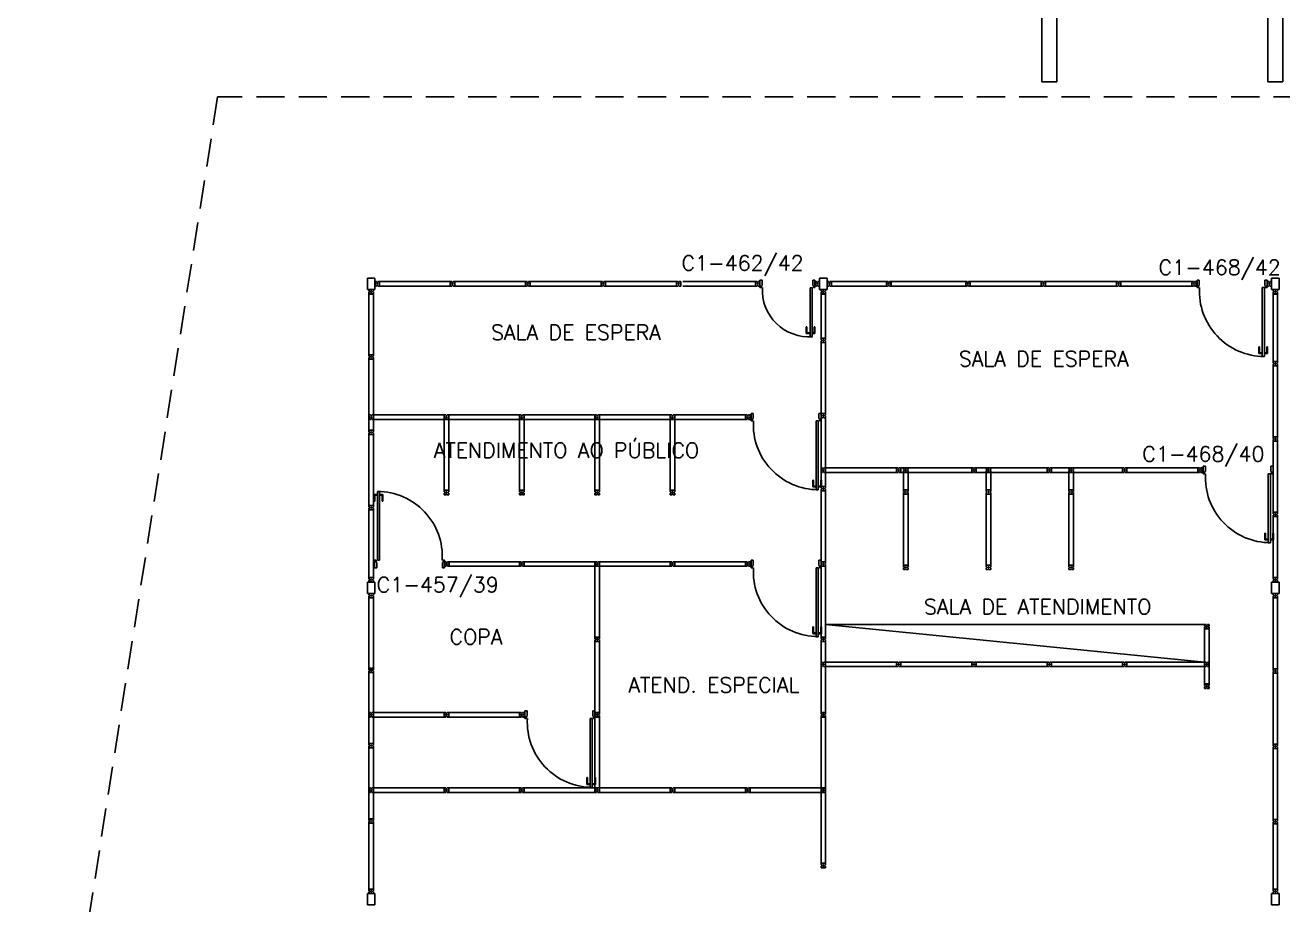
# Model space of a CAD drawing. Header units: millimetres. Extents: x 2308 to 2568, y 1142 to 1238.
# Drawn here: x 2307.94 to 2324.63, y 1189.59 to 1201.27 of the extents above; entities that cross this region are included whole.
import ezdxf
from ezdxf.enums import TextEntityAlignment as Align

# ---------------------------------------------------------------- set-up
doc = ezdxf.new("R2010")
doc.units = ezdxf.units.MM
doc.linetypes.add('HIDDEN2', pattern=[0.1875, 0.125, -0.0625])
for name, color, linetype in [('ALV', 2, 'Continuous'), ('DIV', 2, 'Continuous'), ('ESTR', 3, 'Continuous'), ('PROJ', 1, 'HIDDEN2'), ('TEXTO', 2, 'Continuous'), ('TEXTO-ENDEREÇO', 2, 'Continuous')]:
    doc.layers.add(name, color=color, linetype=linetype)
doc.styles.add('UNB-100', font='simplex.shx', dxfattribs={"height": 0.2})
doc.styles.add('UNB-100-1', font='simplex.shx', dxfattribs={"height": 0.2})

# ---------------------------------------------------------------- blocks, each defined once
blk = doc.blocks.new('PILAR-SLN')
blk.add_lwpolyline([(0.197, -26.487), (0.197, -27.987), (-0.003, -27.987), (-0.003, -26.487)], close=True)
blk = doc.blocks.new('DIVMT-SLN')
for p, q in [((-0.03, 0.03), (-0.03, 0.006)), ((-0.008, 0.03), (-0.03, 0.03)), ((-0.0185, 0.006), (-0.03, 0.006)), ((-0.0185, -0.006), (-0.0185, 0.006)), ((-0.008, 0.03), (-0.008, 0.02)), ((-0.008, 0.02), (0.008, 0.02)), ((-0.0051, 0), (0.0051, 0)), ((0.0051, 0), (-0.0051, 0)), ((-0.0051, 0), (0.0051, 0)), ((0, -0.0051), (0, 0.0051)), ((0, 0.0051), (0, -0.0051)), ((0.008, 0.03), (0.008, 0.02)), ((0.008, 0.03), (0.03, 0.03)), ((0.0205, 0.006), (0.03, 0.006)), ((0.0205, -0.006), (0.0205, 0.006)), ((0.0205, 0.006), (0.0205, -0.006)), ((0.0205, 0.006), (0.03, 0.006)), ((0.97, 0.03), (0.03, 0.03)), ((0.03, 0.006), (0.03, 0.03)), ((0.03, -0.03), (0.03, 0.03)), ((0.03, -0.005), (0.03, 0.005)), ((0.97, -0.03), (0.97, 0.03)), ((0.97, 0.03), (0.97, 0.009)), ((0.97, 0.009), (0.97, 0.027)), ((0.9795, 0.006), (0.97, 0.006)), ((0.97, -0.005), (0.97, 0.005)), ((0.9795, 0.006), (0.9795, -0.006)), ((1.0051, 0), (0.9949, 0)), ((1, 0.0051), (1, -0.0051)), ((-0.0185, -0.006), (-0.03, -0.006)), ((-0.03, -0.03), (-0.03, -0.006)), ((-0.008, -0.03), (-0.03, -0.03)), ((-0.008, -0.03), (-0.008, -0.02)), ((-0.008, -0.02), (0.008, -0.02)), ((0.008, -0.03), (0.008, -0.02)), ((0.008, -0.03), (0.03, -0.03)), ((0.0205, -0.006), (0.03, -0.006)), ((0.0205, -0.006), (0.03, -0.006)), ((0.03, -0.006), (0.03, -0.03)), ((0.97, -0.03), (0.03, -0.03)), ((0.9795, -0.006), (0.97, -0.006)), ((0.97, -0.009), (0.97, -0.027))]:
    blk.add_line(p, q)
blk = doc.blocks.new('PDV2E-SLN')
at = {"layer": 'DIV', "color": 1}
for p, q in [((0.023, 0.925), (0.063, 0.925)), ((0.023, 0.925), (0.023, 0.835)), ((0.033, 0.835), (0.023, 0.835)), ((0.033, 0.915), (0.063, 0.915)), ((0.033, 0.915), (0.033, 0.835)), ((0.138, 0.925), (0.097, 0.925)), ((0.128, 0.915), (0.097, 0.915)), ((0.128, 0.915), (0.128, 0.835)), ((0.128, 0.835), (0.137, 0.835)), ((0.138, 0.925), (0.138, 0.835))]:
    blk.add_line(p, q, dxfattribs=at)
at = {"layer": 'DIV'}
for p, q in [((0.065, 0.05), (0.065, 0.965)), ((0.095, 0.965), (0.065, 0.965)), ((0.095, 0.05), (0.095, 0.965)), ((0.049, 0.05), (0.029, 0.05)), ((0.029, 0.05), (0.029, 0.035)), ((0.029, 0.035), (0.029, -0.035)), ((0.049, 0.02), (0.049, 0.05)), ((0.049, 0.02), (0.059, 0.02)), ((0.059, -0.05), (0.059, 0.02)), ((0.065, 0.05), (0.095, 0.05)), ((0.928, -0.05), (0.928, 0.02)), ((0.938, 0.02), (0.928, 0.02)), ((0.938, 0.05), (0.958, 0.05)), ((0.938, 0.02), (0.938, 0.05)), ((0.958, 0.05), (0.958, 0.035)), ((0.958, 0.035), (0.958, -0.035)), ((0.029, -0.035), (0.029, -0.05)), ((0.029, -0.05), (0.059, -0.05)), ((0.958, -0.05), (0.928, -0.05)), ((0.958, -0.035), (0.958, -0.05))]:
    blk.add_line(p, q, dxfattribs=at)
at = {"layer": 'DIV', "color": 1}
blk.add_arc((0.063, 0.1), 0.864, 356.655, 89.8436, dxfattribs=at)
blk = doc.blocks.new('MTT-SLN')
for p, q in [((-0.008, 0.03), (-0.03, 0.03)), ((-0.03, 0.03), (-0.03, 0.006)), ((-0.0185, 0.006), (-0.03, 0.006)), ((-0.0185, -0.006), (-0.0185, 0.006)), ((-0.008, 0.03), (-0.008, 0.02)), ((-0.008, 0.02), (0.008, 0.02)), ((-0.0051, 0), (0.0051, 0)), ((0, -0.0051), (0, 0.0051)), ((0.008, 0.03), (0.03, 0.03)), ((0.008, 0.03), (0.008, 0.02)), ((0.0205, -0.006), (0.0205, 0.006)), ((0.0205, 0.006), (0.03, 0.006)), ((0.03, 0.006), (0.03, 0.03)), ((-0.03, -0.03), (-0.03, -0.006)), ((-0.0185, -0.006), (-0.03, -0.006)), ((-0.008, -0.03), (-0.03, -0.03)), ((-0.008, -0.02), (0.008, -0.02)), ((-0.008, -0.03), (-0.008, -0.02)), ((0.008, -0.03), (0.008, -0.02)), ((0.008, -0.03), (0.03, -0.03)), ((0.0205, -0.006), (0.03, -0.006)), ((0.03, -0.006), (0.03, -0.03))]:
    blk.add_line(p, q)
blk = doc.blocks.new('DIV35')
for p, q in [((-0.008, 0.32), (-0.03, 0.32)), ((-0.03, 0.32), (-0.03, 0.296)), ((-0.0185, 0.296), (-0.03, 0.296)), ((-0.03, 0.26), (-0.03, 0.284)), ((-0.0185, 0.284), (-0.03, 0.284)), ((-0.03, 0.26), (-0.03, 0.03)), ((0.03, 0.26), (-0.03, 0.26)), ((-0.03, 0.26), (-0.009, 0.26)), ((-0.008, 0.26), (-0.03, 0.26)), ((-0.009, 0.26), (-0.027, 0.26)), ((-0.0185, 0.284), (-0.0185, 0.296)), ((-0.008, 0.32), (-0.008, 0.31)), ((-0.008, 0.31), (0.008, 0.31)), ((-0.008, 0.27), (0.008, 0.27)), ((-0.008, 0.26), (-0.008, 0.27)), ((-0.006, 0.2695), (0.006, 0.2695)), ((-0.006, 0.2695), (-0.006, 0.26)), ((-0.0051, 0.29), (0.0051, 0.29)), ((-0.0051, 0.29), (0.0051, 0.29)), ((0.005, 0.26), (-0.005, 0.26)), ((0, 0.2951), (0, 0.2849)), ((0, 0.2849), (0, 0.2951)), ((0.006, 0.2695), (0.006, 0.26)), ((0.008, 0.32), (0.03, 0.32)), ((0.008, 0.32), (0.008, 0.31)), ((0.008, 0.26), (0.008, 0.27)), ((0.008, 0.26), (0.03, 0.26)), ((0.009, 0.26), (0.027, 0.26)), ((0.0205, 0.284), (0.0205, 0.296)), ((0.0205, 0.296), (0.03, 0.296)), ((0.0205, 0.284), (0.03, 0.284)), ((0.03, 0.296), (0.03, 0.32)), ((0.03, 0.284), (0.03, 0.26)), ((0.03, 0.26), (0.03, 0.03)), ((-0.006, 0.03), (-0.03, 0.03)), ((-0.03, 0.008), (-0.03, 0.03)), ((0.03, 0.03), (-0.03, 0.03)), ((-0.03, 0.008), (-0.02, 0.008)), ((-0.02, -0.008), (-0.02, 0.008)), ((-0.006, 0.0205), (-0.006, 0.03)), ((-0.006, 0.0205), (-0.006, 0.03)), ((0.006, 0.0205), (-0.006, 0.0205)), ((-0.006, 0.0205), (0.006, 0.0205)), ((0.0051, 0), (-0.0051, 0)), ((-0.0051, 0), (0.0051, 0)), ((0.005, 0.03), (-0.005, 0.03)), ((0, -0.0051), (0, 0.0051)), ((0, 0.0051), (0, -0.0051)), ((0, -0.0051), (0, 0.0051)), ((0.006, 0.03), (0.03, 0.03)), ((0.006, 0.0205), (0.006, 0.03)), ((0.006, 0.0205), (0.006, 0.03)), ((0.03, 0.008), (0.02, 0.008)), ((0.02, -0.008), (0.02, 0.008)), ((0.03, 0.008), (0.03, 0.03)), ((-0.03, -0.008), (-0.02, -0.008)), ((-0.03, -0.008), (-0.03, -0.03)), ((-0.03, -0.03), (-0.006, -0.03)), ((-0.006, -0.0185), (-0.006, -0.03)), ((0.006, -0.0185), (-0.006, -0.0185)), ((0.006, -0.0185), (0.006, -0.03)), ((0.03, -0.03), (0.006, -0.03)), ((0.03, -0.008), (0.02, -0.008)), ((0.03, -0.008), (0.03, -0.03))]:
    blk.add_line(p, q)

msp = doc.modelspace()

# ---------------------------------------------------------------- linework, layer by layer
at = {"layer": 'ALV'}
msp.add_line((2324.629, 1200.519), (2324.429, 1200.519), dxfattribs=at)
at = {"layer": 'DIV'}
for p, q in [((2312.479, 1197.912), (2312.479, 1197.762)), ((2312.479, 1197.912), (2312.579, 1197.912)), ((2312.579, 1197.912), (2312.579, 1197.762)), ((2316.601, 1197.867), (2316.579, 1197.867)), ((2316.579, 1197.867), (2316.579, 1197.843)), ((2316.601, 1197.867), (2316.601, 1197.857)), ((2316.601, 1197.857), (2316.617, 1197.857)), ((2316.617, 1197.867), (2316.639, 1197.867)), ((2316.617, 1197.867), (2316.617, 1197.857)), ((2316.639, 1197.807), (2316.639, 1197.867)), ((2316.639, 1197.843), (2316.639, 1197.867)), ((2317.629, 1197.867), (2316.664, 1197.867)), ((2317.629, 1197.867), (2317.629, 1197.846)), ((2317.629, 1197.807), (2317.629, 1197.867)), ((2317.651, 1197.867), (2317.629, 1197.867)), ((2317.629, 1197.867), (2317.629, 1197.843)), ((2317.629, 1197.846), (2317.629, 1197.864)), ((2317.651, 1197.867), (2317.651, 1197.857)), ((2317.651, 1197.857), (2317.667, 1197.857)), ((2317.667, 1197.867), (2317.689, 1197.867)), ((2317.667, 1197.867), (2317.667, 1197.857)), ((2317.689, 1197.887), (2317.719, 1197.887)), ((2317.689, 1197.872), (2317.689, 1197.887)), ((2317.689, 1197.802), (2317.689, 1197.872)), ((2317.689, 1197.807), (2317.689, 1197.867)), ((2317.689, 1197.843), (2317.689, 1197.867)), ((2317.719, 1197.887), (2317.719, 1197.817)), ((2318.419, 1197.887), (2318.389, 1197.887)), ((2318.389, 1197.887), (2318.389, 1197.817)), ((2318.419, 1197.872), (2318.419, 1197.887)), ((2318.419, 1197.802), (2318.419, 1197.872)), ((2318.419, 1197.867), (2318.419, 1197.807)), ((2318.479, 1197.912), (2318.479, 1197.762)), ((2318.479, 1197.912), (2318.579, 1197.912)), ((2318.579, 1197.912), (2318.579, 1197.762)), ((2318.579, 1197.807), (2318.579, 1197.867)), ((2318.579, 1197.867), (2318.579, 1197.843)), ((2318.601, 1197.867), (2318.579, 1197.867)), ((2318.601, 1197.867), (2318.601, 1197.857)), ((2318.601, 1197.857), (2318.617, 1197.857)), ((2318.617, 1197.867), (2318.617, 1197.857)), ((2318.617, 1197.867), (2318.639, 1197.867)), ((2319.369, 1197.867), (2318.639, 1197.867)), ((2318.639, 1197.843), (2318.639, 1197.867)), ((2318.639, 1197.807), (2318.639, 1197.867)), ((2319.369, 1197.807), (2319.369, 1197.867)), ((2319.369, 1197.867), (2319.369, 1197.843)), ((2319.391, 1197.867), (2319.369, 1197.867)), ((2319.391, 1197.867), (2319.391, 1197.857)), ((2319.391, 1197.857), (2319.407, 1197.857)), ((2319.407, 1197.867), (2319.407, 1197.857)), ((2319.407, 1197.867), (2319.429, 1197.867)), ((2320.419, 1197.867), (2319.429, 1197.867)), ((2319.429, 1197.843), (2319.429, 1197.867)), ((2319.429, 1197.807), (2319.429, 1197.867)), ((2320.419, 1197.807), (2320.419, 1197.867)), ((2320.419, 1197.867), (2320.419, 1197.846)), ((2320.419, 1197.846), (2320.419, 1197.864)), ((2323.441, 1197.867), (2323.419, 1197.867)), ((2323.419, 1197.867), (2323.419, 1197.843)), ((2323.441, 1197.867), (2323.441, 1197.857)), ((2323.441, 1197.857), (2323.457, 1197.857)), ((2323.457, 1197.867), (2323.479, 1197.867)), ((2323.457, 1197.867), (2323.457, 1197.857)), ((2323.479, 1197.807), (2323.479, 1197.867)), ((2323.479, 1197.843), (2323.479, 1197.867)), ((2324.479, 1197.912), (2324.479, 1197.762)), ((2324.479, 1197.912), (2324.579, 1197.912)), ((2324.579, 1197.912), (2324.579, 1197.762)), ((2312.479, 1197.762), (2312.579, 1197.762)), ((2312.499, 1197.702), (2312.499, 1196.897)), ((2312.559, 1197.702), (2312.499, 1197.702)), ((2312.499, 1197.702), (2312.52, 1197.702)), ((2312.52, 1197.702), (2312.502, 1197.702)), ((2312.523, 1197.711), (2312.535, 1197.711)), ((2312.523, 1197.711), (2312.523, 1197.702)), ((2312.524, 1197.732), (2312.534, 1197.732)), ((2312.534, 1197.702), (2312.524, 1197.702)), ((2312.529, 1197.737), (2312.529, 1197.726)), ((2312.535, 1197.711), (2312.535, 1197.702)), ((2312.538, 1197.702), (2312.556, 1197.702)), ((2312.559, 1197.702), (2312.559, 1196.897)), ((2316.59, 1197.843), (2316.579, 1197.843)), ((2316.579, 1197.807), (2316.579, 1197.831)), ((2316.59, 1197.831), (2316.579, 1197.831)), ((2316.601, 1197.807), (2316.579, 1197.807)), ((2316.59, 1197.831), (2316.59, 1197.843)), ((2316.601, 1197.817), (2316.617, 1197.817)), ((2316.601, 1197.807), (2316.601, 1197.817)), ((2316.604, 1197.837), (2316.614, 1197.837)), ((2316.614, 1197.837), (2316.604, 1197.837)), ((2316.604, 1197.837), (2316.614, 1197.837)), ((2316.609, 1197.842), (2316.609, 1197.831)), ((2316.609, 1197.831), (2316.609, 1197.842)), ((2316.617, 1197.807), (2316.617, 1197.817)), ((2316.617, 1197.807), (2316.639, 1197.807)), ((2316.629, 1197.843), (2316.639, 1197.843)), ((2316.629, 1197.843), (2316.629, 1197.831)), ((2316.629, 1197.831), (2316.629, 1197.843)), ((2316.629, 1197.843), (2316.639, 1197.843)), ((2316.629, 1197.831), (2316.639, 1197.831)), ((2316.629, 1197.831), (2316.639, 1197.831)), ((2316.639, 1197.832), (2316.639, 1197.842)), ((2316.639, 1197.831), (2316.639, 1197.807)), ((2317.629, 1197.807), (2316.664, 1197.807)), ((2317.638, 1197.843), (2317.629, 1197.843)), ((2317.64, 1197.843), (2317.629, 1197.843)), ((2317.629, 1197.832), (2317.629, 1197.842)), ((2317.638, 1197.831), (2317.629, 1197.831)), ((2317.629, 1197.807), (2317.629, 1197.831)), ((2317.64, 1197.831), (2317.629, 1197.831)), ((2317.629, 1197.828), (2317.629, 1197.81)), ((2317.651, 1197.807), (2317.629, 1197.807)), ((2317.638, 1197.843), (2317.638, 1197.831)), ((2317.64, 1197.831), (2317.64, 1197.843)), ((2317.651, 1197.817), (2317.667, 1197.817)), ((2317.651, 1197.807), (2317.651, 1197.817)), ((2317.654, 1197.837), (2317.664, 1197.837)), ((2317.664, 1197.837), (2317.654, 1197.837)), ((2317.654, 1197.837), (2317.664, 1197.837)), ((2317.659, 1197.842), (2317.659, 1197.831)), ((2317.659, 1197.831), (2317.659, 1197.842)), ((2317.667, 1197.807), (2317.667, 1197.817)), ((2317.667, 1197.807), (2317.689, 1197.807)), ((2317.679, 1197.843), (2317.689, 1197.843)), ((2317.679, 1197.843), (2317.679, 1197.831)), ((2317.679, 1197.831), (2317.679, 1197.843)), ((2317.679, 1197.843), (2317.689, 1197.843)), ((2317.679, 1197.831), (2317.689, 1197.831)), ((2317.679, 1197.831), (2317.689, 1197.831)), ((2317.689, 1197.832), (2317.689, 1197.842)), ((2317.689, 1197.831), (2317.689, 1197.807)), ((2317.689, 1197.787), (2317.689, 1197.802)), ((2317.709, 1197.787), (2317.689, 1197.787)), ((2317.709, 1197.817), (2317.719, 1197.817)), ((2317.709, 1197.817), (2317.709, 1197.787)), ((2318.383, 1197.786), (2318.353, 1197.786)), ((2318.353, 1197.786), (2318.353, 1197.137)), ((2318.383, 1197.786), (2318.383, 1197.137)), ((2318.399, 1197.817), (2318.389, 1197.817)), ((2318.399, 1197.817), (2318.399, 1197.787)), ((2318.399, 1197.787), (2318.419, 1197.787)), ((2318.419, 1197.787), (2318.419, 1197.802)), ((2318.479, 1197.762), (2318.579, 1197.762)), ((2318.499, 1197.702), (2318.499, 1197.118)), ((2318.559, 1197.702), (2318.499, 1197.702)), ((2318.499, 1197.702), (2318.52, 1197.702)), ((2318.52, 1197.702), (2318.502, 1197.702)), ((2318.523, 1197.711), (2318.535, 1197.711)), ((2318.523, 1197.711), (2318.523, 1197.702)), ((2318.524, 1197.732), (2318.534, 1197.732)), ((2318.534, 1197.702), (2318.524, 1197.702)), ((2318.529, 1197.737), (2318.529, 1197.726)), ((2318.535, 1197.711), (2318.535, 1197.702)), ((2318.538, 1197.702), (2318.556, 1197.702)), ((2318.559, 1197.702), (2318.559, 1197.118)), ((2318.59, 1197.843), (2318.579, 1197.843)), ((2318.59, 1197.831), (2318.579, 1197.831)), ((2318.601, 1197.807), (2318.579, 1197.807)), ((2318.59, 1197.831), (2318.59, 1197.843)), ((2318.601, 1197.807), (2318.601, 1197.817)), ((2318.601, 1197.817), (2318.617, 1197.817)), ((2318.604, 1197.837), (2318.614, 1197.837)), ((2318.614, 1197.837), (2318.604, 1197.837)), ((2318.604, 1197.837), (2318.614, 1197.837)), ((2318.609, 1197.831), (2318.609, 1197.842)), ((2318.609, 1197.842), (2318.609, 1197.831)), ((2318.617, 1197.807), (2318.617, 1197.817)), ((2318.617, 1197.807), (2318.639, 1197.807)), ((2318.629, 1197.843), (2318.639, 1197.843)), ((2318.629, 1197.831), (2318.629, 1197.843)), ((2318.629, 1197.843), (2318.629, 1197.831)), ((2318.629, 1197.843), (2318.639, 1197.843)), ((2318.629, 1197.831), (2318.639, 1197.831)), ((2318.629, 1197.831), (2318.639, 1197.831)), ((2318.639, 1197.832), (2318.639, 1197.842)), ((2318.639, 1197.831), (2318.639, 1197.807)), ((2319.369, 1197.807), (2318.639, 1197.807)), ((2319.38, 1197.843), (2319.369, 1197.843)), ((2319.38, 1197.831), (2319.369, 1197.831)), ((2319.391, 1197.807), (2319.369, 1197.807)), ((2319.38, 1197.831), (2319.38, 1197.843)), ((2319.391, 1197.807), (2319.391, 1197.817)), ((2319.391, 1197.817), (2319.407, 1197.817)), ((2319.394, 1197.837), (2319.404, 1197.837)), ((2319.404, 1197.837), (2319.394, 1197.837)), ((2319.394, 1197.837), (2319.404, 1197.837)), ((2319.399, 1197.831), (2319.399, 1197.842)), ((2319.399, 1197.842), (2319.399, 1197.831)), ((2319.407, 1197.807), (2319.407, 1197.817)), ((2319.407, 1197.807), (2319.429, 1197.807)), ((2319.419, 1197.843), (2319.429, 1197.843)), ((2319.419, 1197.831), (2319.419, 1197.843)), ((2319.419, 1197.843), (2319.419, 1197.831)), ((2319.419, 1197.843), (2319.429, 1197.843)), ((2319.419, 1197.831), (2319.429, 1197.831)), ((2319.419, 1197.831), (2319.429, 1197.831)), ((2319.429, 1197.832), (2319.429, 1197.842)), ((2319.429, 1197.831), (2319.429, 1197.807)), ((2320.419, 1197.807), (2319.429, 1197.807)), ((2320.428, 1197.843), (2320.419, 1197.843)), ((2320.419, 1197.832), (2320.419, 1197.842)), ((2320.428, 1197.831), (2320.419, 1197.831)), ((2320.419, 1197.828), (2320.419, 1197.81)), ((2320.428, 1197.843), (2320.428, 1197.831)), ((2320.454, 1197.837), (2320.444, 1197.837)), ((2320.449, 1197.842), (2320.449, 1197.831)), ((2323.43, 1197.843), (2323.419, 1197.843)), ((2323.419, 1197.807), (2323.419, 1197.831)), ((2323.43, 1197.831), (2323.419, 1197.831)), ((2323.441, 1197.807), (2323.419, 1197.807)), ((2323.43, 1197.831), (2323.43, 1197.843)), ((2323.441, 1197.817), (2323.457, 1197.817)), ((2323.441, 1197.807), (2323.441, 1197.817)), ((2323.444, 1197.837), (2323.454, 1197.837)), ((2323.454, 1197.837), (2323.444, 1197.837)), ((2323.444, 1197.837), (2323.454, 1197.837)), ((2323.449, 1197.842), (2323.449, 1197.831)), ((2323.449, 1197.831), (2323.449, 1197.842)), ((2323.457, 1197.807), (2323.457, 1197.817)), ((2323.457, 1197.807), (2323.479, 1197.807)), ((2323.469, 1197.843), (2323.479, 1197.843)), ((2323.469, 1197.843), (2323.469, 1197.831)), ((2323.469, 1197.831), (2323.469, 1197.843)), ((2323.469, 1197.843), (2323.479, 1197.843)), ((2323.469, 1197.831), (2323.479, 1197.831)), ((2323.469, 1197.831), (2323.479, 1197.831)), ((2323.479, 1197.832), (2323.479, 1197.842)), ((2323.479, 1197.831), (2323.479, 1197.807)), ((2324.479, 1197.762), (2324.579, 1197.762)), ((2324.499, 1197.702), (2324.52, 1197.702)), ((2324.559, 1197.702), (2324.499, 1197.702)), ((2324.499, 1197.702), (2324.499, 1196.807)), ((2324.52, 1197.702), (2324.502, 1197.702)), ((2324.523, 1197.711), (2324.523, 1197.702)), ((2324.523, 1197.711), (2324.535, 1197.711)), ((2324.524, 1197.732), (2324.534, 1197.732)), ((2324.534, 1197.702), (2324.524, 1197.702)), ((2324.529, 1197.737), (2324.529, 1197.726)), ((2324.535, 1197.711), (2324.535, 1197.702)), ((2324.538, 1197.702), (2324.556, 1197.702)), ((2324.559, 1197.702), (2324.559, 1196.807)), ((2318.311, 1197.267), (2318.301, 1197.267)), ((2318.301, 1197.177), (2318.301, 1197.267)), ((2318.311, 1197.187), (2318.311, 1197.267)), ((2318.406, 1197.267), (2318.416, 1197.267)), ((2318.406, 1197.187), (2318.406, 1197.267)), ((2318.416, 1197.177), (2318.416, 1197.267)), ((2318.301, 1197.177), (2318.341, 1197.177)), ((2318.311, 1197.187), (2318.341, 1197.187)), ((2318.343, 1197.137), (2318.373, 1197.137)), ((2318.406, 1197.187), (2318.376, 1197.187)), ((2318.416, 1197.177), (2318.376, 1197.177)), ((2318.559, 1197.118), (2318.499, 1197.118)), ((2318.499, 1197.096), (2318.499, 1197.118)), ((2318.523, 1197.118), (2318.499, 1197.118)), ((2318.499, 1197.096), (2318.509, 1197.096)), ((2318.499, 1197.08), (2318.499, 1197.058)), ((2318.499, 1197.08), (2318.509, 1197.08)), ((2318.499, 1197.058), (2318.523, 1197.058)), ((2318.509, 1197.08), (2318.509, 1197.096)), ((2318.523, 1197.108), (2318.523, 1197.118)), ((2318.523, 1197.108), (2318.523, 1197.118)), ((2318.523, 1197.108), (2318.535, 1197.108)), ((2318.535, 1197.108), (2318.523, 1197.108)), ((2318.535, 1197.069), (2318.523, 1197.069)), ((2318.523, 1197.069), (2318.523, 1197.058)), ((2318.534, 1197.118), (2318.524, 1197.118)), ((2318.524, 1197.088), (2318.534, 1197.088)), ((2318.534, 1197.088), (2318.524, 1197.088)), ((2318.529, 1197.083), (2318.529, 1197.093)), ((2318.529, 1197.093), (2318.529, 1197.083)), ((2318.529, 1197.083), (2318.529, 1197.093)), ((2318.535, 1197.108), (2318.535, 1197.118)), ((2318.535, 1197.108), (2318.535, 1197.118)), ((2318.535, 1197.118), (2318.559, 1197.118)), ((2318.535, 1197.069), (2318.535, 1197.058)), ((2318.559, 1197.058), (2318.535, 1197.058)), ((2318.549, 1197.08), (2318.549, 1197.096)), ((2318.559, 1197.096), (2318.549, 1197.096)), ((2318.559, 1197.08), (2318.549, 1197.08)), ((2318.559, 1197.096), (2318.559, 1197.118)), ((2318.559, 1197.08), (2318.559, 1197.058)), ((2312.559, 1196.897), (2312.499, 1196.897)), ((2312.499, 1196.875), (2312.499, 1196.897)), ((2312.523, 1196.897), (2312.499, 1196.897)), ((2312.499, 1196.875), (2312.509, 1196.875)), ((2312.499, 1196.859), (2312.499, 1196.837)), ((2312.499, 1196.859), (2312.509, 1196.859)), ((2312.509, 1196.859), (2312.509, 1196.875)), ((2312.523, 1196.887), (2312.523, 1196.897)), ((2312.523, 1196.887), (2312.523, 1196.897)), ((2312.523, 1196.887), (2312.535, 1196.887)), ((2312.535, 1196.887), (2312.523, 1196.887)), ((2312.534, 1196.897), (2312.524, 1196.897)), ((2312.524, 1196.867), (2312.534, 1196.867)), ((2312.534, 1196.867), (2312.524, 1196.867)), ((2312.529, 1196.861), (2312.529, 1196.872)), ((2312.529, 1196.872), (2312.529, 1196.861)), ((2312.529, 1196.861), (2312.529, 1196.872)), ((2312.535, 1196.887), (2312.535, 1196.897)), ((2312.535, 1196.887), (2312.535, 1196.897)), ((2312.535, 1196.897), (2312.559, 1196.897)), ((2312.549, 1196.859), (2312.549, 1196.875)), ((2312.559, 1196.875), (2312.549, 1196.875)), ((2312.559, 1196.859), (2312.549, 1196.859)), ((2312.559, 1196.875), (2312.559, 1196.897)), ((2312.559, 1196.859), (2312.559, 1196.837)), ((2312.499, 1196.837), (2312.523, 1196.837)), ((2312.535, 1196.848), (2312.523, 1196.848)), ((2312.523, 1196.848), (2312.523, 1196.837)), ((2312.535, 1196.848), (2312.535, 1196.837)), ((2312.559, 1196.837), (2312.535, 1196.837)), ((2324.559, 1196.807), (2324.499, 1196.807)), ((2324.499, 1196.785), (2324.499, 1196.807)), ((2324.523, 1196.807), (2324.499, 1196.807)), ((2324.499, 1196.785), (2324.509, 1196.785)), ((2324.499, 1196.769), (2324.499, 1196.747)), ((2324.499, 1196.769), (2324.509, 1196.769)), ((2324.499, 1196.747), (2324.523, 1196.747)), ((2324.509, 1196.769), (2324.509, 1196.785)), ((2324.523, 1196.797), (2324.523, 1196.807)), ((2324.523, 1196.797), (2324.523, 1196.807)), ((2324.523, 1196.797), (2324.535, 1196.797)), ((2324.535, 1196.797), (2324.523, 1196.797)), ((2324.535, 1196.758), (2324.523, 1196.758)), ((2324.523, 1196.758), (2324.523, 1196.747)), ((2324.534, 1196.807), (2324.524, 1196.807)), ((2324.524, 1196.777), (2324.534, 1196.777)), ((2324.534, 1196.777), (2324.524, 1196.777)), ((2324.529, 1196.771), (2324.529, 1196.782)), ((2324.529, 1196.782), (2324.529, 1196.771)), ((2324.529, 1196.771), (2324.529, 1196.782)), ((2324.535, 1196.797), (2324.535, 1196.807)), ((2324.535, 1196.797), (2324.535, 1196.807)), ((2324.535, 1196.807), (2324.559, 1196.807)), ((2324.535, 1196.758), (2324.535, 1196.747)), ((2324.559, 1196.747), (2324.535, 1196.747)), ((2324.549, 1196.769), (2324.549, 1196.785)), ((2324.559, 1196.785), (2324.549, 1196.785)), ((2324.559, 1196.769), (2324.549, 1196.769)), ((2324.559, 1196.785), (2324.559, 1196.807)), ((2324.559, 1196.769), (2324.559, 1196.747)), ((2318.499, 1196.058), (2318.499, 1195.148)), ((2318.559, 1196.058), (2318.559, 1195.148)), ((2318.559, 1195.148), (2318.499, 1195.148)), ((2318.499, 1195.126), (2318.499, 1195.148)), ((2318.523, 1195.148), (2318.499, 1195.148)), ((2318.499, 1195.126), (2318.509, 1195.126)), ((2318.499, 1195.11), (2318.499, 1195.088)), ((2318.499, 1195.11), (2318.509, 1195.11)), ((2318.499, 1195.088), (2318.523, 1195.088)), ((2318.509, 1195.11), (2318.509, 1195.126)), ((2318.523, 1195.139), (2318.523, 1195.148)), ((2318.523, 1195.139), (2318.523, 1195.148)), ((2318.523, 1195.139), (2318.535, 1195.139)), ((2318.535, 1195.139), (2318.523, 1195.139)), ((2318.535, 1195.1), (2318.523, 1195.1)), ((2318.523, 1195.1), (2318.523, 1195.088)), ((2318.534, 1195.148), (2318.524, 1195.148)), ((2318.524, 1195.118), (2318.534, 1195.118)), ((2318.534, 1195.118), (2318.524, 1195.118)), ((2318.529, 1195.113), (2318.529, 1195.123)), ((2318.529, 1195.123), (2318.529, 1195.113)), ((2318.529, 1195.113), (2318.529, 1195.123)), ((2318.535, 1195.139), (2318.535, 1195.148)), ((2318.535, 1195.139), (2318.535, 1195.148)), ((2318.535, 1195.148), (2318.559, 1195.148)), ((2318.535, 1195.1), (2318.535, 1195.088)), ((2318.559, 1195.088), (2318.535, 1195.088)), ((2318.549, 1195.11), (2318.549, 1195.126)), ((2318.559, 1195.126), (2318.549, 1195.126)), ((2318.559, 1195.11), (2318.549, 1195.11)), ((2318.559, 1195.126), (2318.559, 1195.148)), ((2318.559, 1195.11), (2318.559, 1195.088)), ((2312.524, 1194.867), (2312.534, 1194.867)), ((2312.529, 1194.872), (2312.529, 1194.861)), ((2312.559, 1194.837), (2312.499, 1194.837)), ((2312.499, 1194.837), (2312.52, 1194.837)), ((2312.499, 1194.837), (2312.499, 1193.938)), ((2312.52, 1194.837), (2312.502, 1194.837)), ((2312.523, 1194.846), (2312.535, 1194.846)), ((2312.523, 1194.846), (2312.523, 1194.837)), ((2312.534, 1194.837), (2312.524, 1194.837)), ((2312.535, 1194.846), (2312.535, 1194.837)), ((2312.538, 1194.837), (2312.556, 1194.837)), ((2312.559, 1194.837), (2312.559, 1193.938)), ((2324.499, 1194.747), (2324.52, 1194.747)), ((2324.559, 1194.747), (2324.499, 1194.747)), ((2324.499, 1194.747), (2324.499, 1193.938)), ((2324.52, 1194.747), (2324.502, 1194.747)), ((2324.523, 1194.756), (2324.523, 1194.747)), ((2324.523, 1194.756), (2324.535, 1194.756)), ((2324.524, 1194.777), (2324.534, 1194.777)), ((2324.534, 1194.747), (2324.524, 1194.747)), ((2324.529, 1194.782), (2324.529, 1194.771)), ((2324.535, 1194.756), (2324.535, 1194.747)), ((2324.538, 1194.747), (2324.556, 1194.747)), ((2324.559, 1194.747), (2324.559, 1193.938)), ((2313.526, 1194.148), (2313.504, 1194.148)), ((2313.504, 1194.148), (2313.504, 1194.124)), ((2313.516, 1194.124), (2313.504, 1194.124)), ((2313.504, 1194.088), (2313.504, 1194.112)), ((2313.516, 1194.112), (2313.504, 1194.112)), ((2313.526, 1194.088), (2313.504, 1194.088)), ((2313.516, 1194.112), (2313.516, 1194.124)), ((2313.526, 1194.148), (2313.526, 1194.138)), ((2313.526, 1194.138), (2313.542, 1194.138)), ((2313.526, 1194.098), (2313.542, 1194.098)), ((2313.526, 1194.088), (2313.526, 1194.098)), ((2313.529, 1194.118), (2313.539, 1194.118)), ((2313.539, 1194.118), (2313.529, 1194.118)), ((2313.529, 1194.118), (2313.539, 1194.118)), ((2313.534, 1194.123), (2313.534, 1194.113)), ((2313.534, 1194.113), (2313.534, 1194.123)), ((2313.542, 1194.148), (2313.564, 1194.148)), ((2313.542, 1194.148), (2313.542, 1194.138)), ((2313.542, 1194.088), (2313.542, 1194.098)), ((2313.542, 1194.088), (2313.564, 1194.088)), ((2313.555, 1194.124), (2313.564, 1194.124)), ((2313.555, 1194.124), (2313.555, 1194.112)), ((2313.555, 1194.112), (2313.555, 1194.124)), ((2313.555, 1194.124), (2313.564, 1194.124)), ((2313.555, 1194.112), (2313.564, 1194.112)), ((2313.555, 1194.112), (2313.564, 1194.112)), ((2313.564, 1194.088), (2313.564, 1194.148)), ((2313.564, 1194.124), (2313.564, 1194.148)), ((2314.499, 1194.148), (2313.564, 1194.148)), ((2313.564, 1194.113), (2313.564, 1194.123)), ((2313.564, 1194.112), (2313.564, 1194.088)), ((2314.499, 1194.088), (2313.564, 1194.088)), ((2314.499, 1194.148), (2314.499, 1194.127)), ((2314.499, 1194.088), (2314.499, 1194.148)), ((2314.499, 1194.127), (2314.499, 1194.145)), ((2314.508, 1194.124), (2314.499, 1194.124)), ((2314.499, 1194.113), (2314.499, 1194.123)), ((2314.508, 1194.112), (2314.499, 1194.112)), ((2314.499, 1194.109), (2314.499, 1194.091)), ((2314.508, 1194.124), (2314.508, 1194.112)), ((2314.534, 1194.118), (2314.524, 1194.118)), ((2314.529, 1194.123), (2314.529, 1194.113)), ((2315.499, 1194.126), (2315.499, 1194.148)), ((2315.499, 1194.148), (2315.523, 1194.148)), ((2315.499, 1194.126), (2315.509, 1194.126)), ((2315.499, 1194.11), (2315.499, 1194.088)), ((2315.499, 1194.11), (2315.509, 1194.11)), ((2315.559, 1194.088), (2315.499, 1194.088)), ((2315.523, 1194.088), (2315.499, 1194.088)), ((2315.499, 1193.148), (2315.499, 1194.088)), ((2315.509, 1194.126), (2315.509, 1194.11)), ((2315.523, 1194.137), (2315.523, 1194.148)), ((2315.535, 1194.137), (2315.523, 1194.137)), ((2315.523, 1194.098), (2315.523, 1194.088)), ((2315.523, 1194.098), (2315.535, 1194.098)), ((2315.535, 1194.098), (2315.523, 1194.098)), ((2315.523, 1194.098), (2315.523, 1194.088)), ((2315.524, 1194.118), (2315.534, 1194.118)), ((2315.534, 1194.118), (2315.524, 1194.118)), ((2315.534, 1194.088), (2315.524, 1194.088)), ((2315.529, 1194.123), (2315.529, 1194.113)), ((2315.529, 1194.113), (2315.529, 1194.123)), ((2315.529, 1194.123), (2315.529, 1194.113)), ((2315.559, 1194.148), (2315.535, 1194.148)), ((2315.535, 1194.137), (2315.535, 1194.148)), ((2315.535, 1194.098), (2315.535, 1194.088)), ((2315.535, 1194.098), (2315.535, 1194.088)), ((2315.535, 1194.088), (2315.559, 1194.088)), ((2315.549, 1194.126), (2315.549, 1194.11)), ((2315.559, 1194.126), (2315.549, 1194.126)), ((2315.559, 1194.11), (2315.549, 1194.11)), ((2315.559, 1194.126), (2315.559, 1194.148)), ((2315.559, 1194.11), (2315.559, 1194.088)), ((2315.559, 1193.148), (2315.559, 1194.088)), ((2317.499, 1194.148), (2317.499, 1194.124)), ((2317.521, 1194.148), (2317.499, 1194.148)), ((2317.51, 1194.124), (2317.499, 1194.124)), ((2317.51, 1194.112), (2317.499, 1194.112)), ((2317.499, 1194.088), (2317.499, 1194.112)), ((2317.521, 1194.088), (2317.499, 1194.088)), ((2317.51, 1194.112), (2317.51, 1194.124)), ((2317.521, 1194.148), (2317.521, 1194.138)), ((2317.521, 1194.138), (2317.537, 1194.138)), ((2317.521, 1194.088), (2317.521, 1194.098)), ((2317.521, 1194.098), (2317.537, 1194.098)), ((2317.524, 1194.118), (2317.534, 1194.118)), ((2317.534, 1194.118), (2317.524, 1194.118)), ((2317.524, 1194.118), (2317.534, 1194.118)), ((2317.529, 1194.113), (2317.529, 1194.123)), ((2317.529, 1194.123), (2317.529, 1194.113)), ((2317.537, 1194.148), (2317.537, 1194.138)), ((2317.537, 1194.148), (2317.559, 1194.148)), ((2317.537, 1194.088), (2317.537, 1194.098)), ((2317.537, 1194.088), (2317.559, 1194.088)), ((2317.549, 1194.124), (2317.559, 1194.124)), ((2317.549, 1194.112), (2317.549, 1194.124)), ((2317.549, 1194.124), (2317.549, 1194.112)), ((2317.549, 1194.124), (2317.559, 1194.124)), ((2317.549, 1194.112), (2317.559, 1194.112)), ((2317.549, 1194.112), (2317.559, 1194.112)), ((2317.559, 1194.124), (2317.559, 1194.148)), ((2317.559, 1194.088), (2317.559, 1194.148)), ((2317.559, 1194.113), (2317.559, 1194.123)), ((2317.559, 1194.112), (2317.559, 1194.088)), ((2312.479, 1193.878), (2312.479, 1193.728)), ((2312.479, 1193.878), (2312.579, 1193.878)), ((2312.559, 1193.938), (2312.499, 1193.938)), ((2312.499, 1193.916), (2312.499, 1193.938)), ((2312.523, 1193.938), (2312.499, 1193.938)), ((2312.499, 1193.916), (2312.509, 1193.916)), ((2312.499, 1193.9), (2312.499, 1193.878)), ((2312.499, 1193.9), (2312.509, 1193.9)), ((2312.499, 1193.878), (2312.523, 1193.878)), ((2312.509, 1193.9), (2312.509, 1193.916)), ((2312.523, 1193.929), (2312.523, 1193.938)), ((2312.523, 1193.929), (2312.523, 1193.938)), ((2312.523, 1193.929), (2312.535, 1193.929)), ((2312.535, 1193.929), (2312.523, 1193.929)), ((2312.535, 1193.89), (2312.523, 1193.89)), ((2312.523, 1193.89), (2312.523, 1193.878)), ((2312.534, 1193.938), (2312.524, 1193.938)), ((2312.524, 1193.908), (2312.534, 1193.908)), ((2312.534, 1193.908), (2312.524, 1193.908)), ((2312.529, 1193.903), (2312.529, 1193.913)), ((2312.529, 1193.913), (2312.529, 1193.903)), ((2312.529, 1193.903), (2312.529, 1193.913)), ((2312.535, 1193.929), (2312.535, 1193.938)), ((2312.535, 1193.929), (2312.535, 1193.938)), ((2312.535, 1193.938), (2312.559, 1193.938)), ((2312.535, 1193.89), (2312.535, 1193.878)), ((2312.559, 1193.878), (2312.535, 1193.878)), ((2312.549, 1193.9), (2312.549, 1193.916)), ((2312.559, 1193.916), (2312.549, 1193.916)), ((2312.559, 1193.9), (2312.549, 1193.9)), ((2312.559, 1193.916), (2312.559, 1193.938)), ((2312.559, 1193.9), (2312.559, 1193.878)), ((2312.579, 1193.878), (2312.579, 1193.728)), ((2324.479, 1193.878), (2324.479, 1193.728)), ((2324.479, 1193.878), (2324.579, 1193.878)), ((2324.559, 1193.938), (2324.499, 1193.938)), ((2324.499, 1193.916), (2324.499, 1193.938)), ((2324.523, 1193.938), (2324.499, 1193.938)), ((2324.499, 1193.916), (2324.509, 1193.916)), ((2324.499, 1193.9), (2324.499, 1193.878)), ((2324.499, 1193.9), (2324.509, 1193.9)), ((2324.499, 1193.878), (2324.523, 1193.878)), ((2324.509, 1193.9), (2324.509, 1193.916)), ((2324.523, 1193.929), (2324.523, 1193.938)), ((2324.523, 1193.929), (2324.523, 1193.938)), ((2324.523, 1193.929), (2324.535, 1193.929)), ((2324.535, 1193.929), (2324.523, 1193.929)), ((2324.535, 1193.89), (2324.523, 1193.89)), ((2324.523, 1193.89), (2324.523, 1193.878)), ((2324.534, 1193.938), (2324.524, 1193.938)), ((2324.524, 1193.908), (2324.534, 1193.908)), ((2324.534, 1193.908), (2324.524, 1193.908)), ((2324.529, 1193.903), (2324.529, 1193.913)), ((2324.529, 1193.913), (2324.529, 1193.903)), ((2324.529, 1193.903), (2324.529, 1193.913)), ((2324.535, 1193.929), (2324.535, 1193.938)), ((2324.535, 1193.929), (2324.535, 1193.938)), ((2324.535, 1193.938), (2324.559, 1193.938)), ((2324.535, 1193.89), (2324.535, 1193.878)), ((2324.559, 1193.878), (2324.535, 1193.878)), ((2324.549, 1193.9), (2324.549, 1193.916)), ((2324.559, 1193.916), (2324.549, 1193.916)), ((2324.559, 1193.9), (2324.549, 1193.9)), ((2324.559, 1193.916), (2324.559, 1193.938)), ((2324.559, 1193.9), (2324.559, 1193.878)), ((2324.579, 1193.878), (2324.579, 1193.728)), ((2312.479, 1193.728), (2312.579, 1193.728)), ((2324.479, 1193.728), (2324.579, 1193.728)), ((2318.559, 1193.317), (2323.589, 1193.317)), ((2323.589, 1192.817), (2318.559, 1193.317)), ((2323.589, 1193.257), (2323.589, 1192.527)), ((2323.649, 1193.257), (2323.589, 1193.257)), ((2323.589, 1193.257), (2323.61, 1193.257)), ((2323.61, 1193.257), (2323.592, 1193.257)), ((2323.613, 1193.266), (2323.625, 1193.266)), ((2323.613, 1193.266), (2323.613, 1193.257)), ((2323.614, 1193.287), (2323.624, 1193.287)), ((2323.624, 1193.257), (2323.614, 1193.257)), ((2323.619, 1193.292), (2323.619, 1193.281)), ((2323.625, 1193.266), (2323.625, 1193.257)), ((2323.628, 1193.257), (2323.646, 1193.257)), ((2323.649, 1193.257), (2323.649, 1192.527)), ((2315.499, 1193.148), (2315.52, 1193.148)), ((2315.559, 1193.148), (2315.499, 1193.148)), ((2315.52, 1193.148), (2315.502, 1193.148)), ((2315.523, 1193.139), (2315.523, 1193.148)), ((2315.523, 1193.139), (2315.535, 1193.139)), ((2315.534, 1193.148), (2315.524, 1193.148)), ((2315.524, 1193.118), (2315.534, 1193.118)), ((2315.529, 1193.113), (2315.529, 1193.123)), ((2315.535, 1193.139), (2315.535, 1193.148)), ((2315.538, 1193.148), (2315.556, 1193.148)), ((2323.589, 1192.817), (2322.559, 1192.817)), ((2322.559, 1192.757), (2322.559, 1192.817)), ((2323.589, 1192.757), (2322.559, 1192.757)), ((2323.589, 1192.757), (2323.589, 1192.817)), ((2323.613, 1192.527), (2323.589, 1192.527)), ((2323.589, 1192.505), (2323.589, 1192.527)), ((2323.649, 1192.527), (2323.589, 1192.527)), ((2323.613, 1192.517), (2323.613, 1192.527)), ((2323.613, 1192.517), (2323.613, 1192.527)), ((2323.625, 1192.517), (2323.613, 1192.517)), ((2323.613, 1192.517), (2323.625, 1192.517)), ((2323.624, 1192.527), (2323.614, 1192.527)), ((2323.625, 1192.527), (2323.649, 1192.527)), ((2323.625, 1192.517), (2323.625, 1192.527)), ((2323.625, 1192.517), (2323.625, 1192.527)), ((2323.649, 1192.505), (2323.649, 1192.527)), ((2323.589, 1192.505), (2323.599, 1192.505)), ((2323.589, 1192.489), (2323.599, 1192.489)), ((2323.589, 1192.489), (2323.589, 1192.467)), ((2323.589, 1192.467), (2323.613, 1192.467)), ((2323.599, 1192.489), (2323.599, 1192.505)), ((2323.613, 1192.478), (2323.613, 1192.467)), ((2323.625, 1192.478), (2323.613, 1192.478)), ((2323.624, 1192.497), (2323.614, 1192.497)), ((2323.614, 1192.497), (2323.624, 1192.497)), ((2323.619, 1192.491), (2323.619, 1192.502)), ((2323.619, 1192.502), (2323.619, 1192.491)), ((2323.619, 1192.491), (2323.619, 1192.502)), ((2323.625, 1192.478), (2323.625, 1192.467)), ((2323.649, 1192.467), (2323.625, 1192.467)), ((2323.649, 1192.505), (2323.639, 1192.505)), ((2323.639, 1192.489), (2323.639, 1192.505)), ((2323.649, 1192.489), (2323.639, 1192.489)), ((2323.649, 1192.489), (2323.649, 1192.467)), ((2314.499, 1192.148), (2314.499, 1192.124)), ((2314.521, 1192.148), (2314.499, 1192.148)), ((2314.51, 1192.124), (2314.499, 1192.124)), ((2314.51, 1192.112), (2314.499, 1192.112)), ((2314.499, 1192.088), (2314.499, 1192.112)), ((2314.521, 1192.088), (2314.499, 1192.088)), ((2314.51, 1192.112), (2314.51, 1192.124)), ((2314.521, 1192.148), (2314.521, 1192.138)), ((2314.521, 1192.138), (2314.537, 1192.138)), ((2314.521, 1192.088), (2314.521, 1192.098)), ((2314.521, 1192.098), (2314.537, 1192.098)), ((2314.524, 1192.118), (2314.534, 1192.118)), ((2314.534, 1192.118), (2314.524, 1192.118)), ((2314.524, 1192.118), (2314.534, 1192.118)), ((2314.529, 1192.113), (2314.529, 1192.123)), ((2314.529, 1192.123), (2314.529, 1192.113)), ((2314.537, 1192.148), (2314.537, 1192.138)), ((2314.537, 1192.148), (2314.559, 1192.148)), ((2314.537, 1192.088), (2314.537, 1192.098)), ((2314.537, 1192.088), (2314.559, 1192.088)), ((2314.549, 1192.124), (2314.559, 1192.124)), ((2314.549, 1192.112), (2314.549, 1192.124)), ((2314.549, 1192.124), (2314.549, 1192.112)), ((2314.549, 1192.124), (2314.559, 1192.124)), ((2314.549, 1192.112), (2314.559, 1192.112)), ((2314.549, 1192.112), (2314.559, 1192.112)), ((2314.559, 1192.124), (2314.559, 1192.148)), ((2314.559, 1192.088), (2314.559, 1192.148)), ((2314.559, 1192.113), (2314.559, 1192.123)), ((2314.559, 1192.112), (2314.559, 1192.088)), ((2318.521, 1191.148), (2318.499, 1191.148)), ((2318.499, 1191.148), (2318.499, 1191.124)), ((2318.51, 1191.124), (2318.499, 1191.124)), ((2318.499, 1191.088), (2318.499, 1191.112)), ((2318.51, 1191.112), (2318.499, 1191.112)), ((2318.521, 1191.088), (2318.499, 1191.088)), ((2318.51, 1191.112), (2318.51, 1191.124)), ((2318.521, 1191.148), (2318.521, 1191.138)), ((2318.521, 1191.138), (2318.537, 1191.138)), ((2318.521, 1191.098), (2318.537, 1191.098)), ((2318.521, 1191.088), (2318.521, 1191.098)), ((2318.524, 1191.118), (2318.534, 1191.118)), ((2318.534, 1191.118), (2318.524, 1191.118)), ((2318.524, 1191.118), (2318.534, 1191.118)), ((2318.529, 1191.123), (2318.529, 1191.113)), ((2318.529, 1191.113), (2318.529, 1191.123)), ((2318.537, 1191.148), (2318.559, 1191.148)), ((2318.537, 1191.148), (2318.537, 1191.138)), ((2318.537, 1191.088), (2318.537, 1191.098)), ((2318.537, 1191.088), (2318.559, 1191.088)), ((2318.549, 1191.124), (2318.559, 1191.124)), ((2318.549, 1191.124), (2318.549, 1191.112)), ((2318.549, 1191.112), (2318.549, 1191.124)), ((2318.549, 1191.124), (2318.559, 1191.124)), ((2318.549, 1191.112), (2318.559, 1191.112)), ((2318.549, 1191.112), (2318.559, 1191.112)), ((2318.559, 1191.088), (2318.559, 1191.148)), ((2318.559, 1191.124), (2318.559, 1191.148)), ((2318.559, 1191.113), (2318.559, 1191.123)), ((2318.559, 1191.112), (2318.559, 1191.088)), ((2312.499, 1190.715), (2312.499, 1190.737)), ((2312.499, 1190.737), (2312.523, 1190.737)), ((2312.499, 1190.715), (2312.509, 1190.715)), ((2312.499, 1190.699), (2312.499, 1190.677)), ((2312.499, 1190.699), (2312.509, 1190.699)), ((2312.509, 1190.715), (2312.509, 1190.699)), ((2312.523, 1190.725), (2312.523, 1190.737)), ((2312.535, 1190.725), (2312.523, 1190.725)), ((2312.523, 1190.686), (2312.523, 1190.677)), ((2312.523, 1190.686), (2312.535, 1190.686)), ((2312.535, 1190.686), (2312.523, 1190.686)), ((2312.523, 1190.686), (2312.523, 1190.677)), ((2312.524, 1190.707), (2312.534, 1190.707)), ((2312.534, 1190.707), (2312.524, 1190.707)), ((2312.529, 1190.712), (2312.529, 1190.701)), ((2312.529, 1190.701), (2312.529, 1190.712)), ((2312.529, 1190.712), (2312.529, 1190.701)), ((2312.559, 1190.737), (2312.535, 1190.737)), ((2312.535, 1190.725), (2312.535, 1190.737)), ((2312.535, 1190.686), (2312.535, 1190.677)), ((2312.535, 1190.686), (2312.535, 1190.677)), ((2312.549, 1190.715), (2312.549, 1190.699)), ((2312.559, 1190.715), (2312.549, 1190.715)), ((2312.559, 1190.699), (2312.549, 1190.699)), ((2312.559, 1190.715), (2312.559, 1190.737)), ((2312.559, 1190.699), (2312.559, 1190.677)), ((2312.559, 1190.677), (2312.499, 1190.677)), ((2312.523, 1190.677), (2312.499, 1190.677)), ((2312.499, 1189.805), (2312.499, 1190.677)), ((2312.534, 1190.677), (2312.524, 1190.677)), ((2312.535, 1190.677), (2312.559, 1190.677)), ((2312.559, 1189.805), (2312.559, 1190.677)), ((2324.499, 1189.805), (2324.499, 1190.668)), ((2324.559, 1190.668), (2324.499, 1190.668)), ((2324.559, 1189.805), (2324.559, 1190.668)), ((2318.499, 1190.126), (2318.499, 1190.148)), ((2318.499, 1190.148), (2318.523, 1190.148)), ((2318.499, 1190.126), (2318.509, 1190.126)), ((2318.499, 1190.11), (2318.499, 1190.088)), ((2318.499, 1190.11), (2318.509, 1190.11)), ((2318.559, 1190.088), (2318.499, 1190.088)), ((2318.523, 1190.088), (2318.499, 1190.088)), ((2318.509, 1190.126), (2318.509, 1190.11)), ((2318.523, 1190.137), (2318.523, 1190.148)), ((2318.535, 1190.137), (2318.523, 1190.137)), ((2318.523, 1190.098), (2318.523, 1190.088)), ((2318.523, 1190.098), (2318.535, 1190.098)), ((2318.535, 1190.098), (2318.523, 1190.098)), ((2318.523, 1190.098), (2318.523, 1190.088)), ((2318.524, 1190.118), (2318.534, 1190.118)), ((2318.534, 1190.118), (2318.524, 1190.118)), ((2318.534, 1190.088), (2318.524, 1190.088)), ((2318.529, 1190.123), (2318.529, 1190.113)), ((2318.529, 1190.113), (2318.529, 1190.123)), ((2318.529, 1190.123), (2318.529, 1190.113)), ((2318.559, 1190.148), (2318.535, 1190.148)), ((2318.535, 1190.137), (2318.535, 1190.148)), ((2318.535, 1190.098), (2318.535, 1190.088)), ((2318.535, 1190.098), (2318.535, 1190.088)), ((2318.535, 1190.088), (2318.559, 1190.088)), ((2318.549, 1190.126), (2318.549, 1190.11)), ((2318.559, 1190.126), (2318.549, 1190.126)), ((2318.559, 1190.11), (2318.549, 1190.11)), ((2318.559, 1190.126), (2318.559, 1190.148)), ((2318.559, 1190.11), (2318.559, 1190.088)), ((2312.479, 1189.745), (2312.579, 1189.745)), ((2312.479, 1189.745), (2312.479, 1189.595)), ((2312.499, 1189.805), (2312.52, 1189.805)), ((2312.559, 1189.805), (2312.499, 1189.805)), ((2312.52, 1189.805), (2312.502, 1189.805)), ((2312.523, 1189.795), (2312.523, 1189.805)), ((2312.523, 1189.795), (2312.535, 1189.795)), ((2312.534, 1189.805), (2312.524, 1189.805)), ((2312.524, 1189.775), (2312.534, 1189.775)), ((2312.529, 1189.77), (2312.529, 1189.78)), ((2312.535, 1189.795), (2312.535, 1189.805)), ((2312.538, 1189.805), (2312.556, 1189.805)), ((2312.579, 1189.745), (2312.579, 1189.595)), ((2324.479, 1189.745), (2324.479, 1189.595)), ((2324.479, 1189.745), (2324.579, 1189.745)), ((2324.559, 1189.805), (2324.499, 1189.805)), ((2324.499, 1189.805), (2324.52, 1189.805)), ((2324.52, 1189.805), (2324.502, 1189.805)), ((2324.523, 1189.795), (2324.523, 1189.805)), ((2324.523, 1189.795), (2324.535, 1189.795)), ((2324.534, 1189.805), (2324.524, 1189.805)), ((2324.524, 1189.775), (2324.534, 1189.775)), ((2324.529, 1189.77), (2324.529, 1189.78)), ((2324.535, 1189.795), (2324.535, 1189.805)), ((2324.538, 1189.805), (2324.556, 1189.805)), ((2324.579, 1189.745), (2324.579, 1189.595)), ((2312.479, 1189.595), (2312.579, 1189.595)), ((2324.479, 1189.595), (2324.579, 1189.595))]:
    msp.add_line(p, q, dxfattribs=at)
msp.add_arc((2318.339, 1197.753), 0.619, 176.8999, 274.3667, dxfattribs=at)
at = {"layer": 'PROJ', "ltscale": 3}
for p, q in [((2310.491, 1200.319), (2307.936, 1184.037)), ((2326.567, 1200.319), (2310.491, 1200.319))]:
    msp.add_line(p, q, dxfattribs=at)

# ---------------------------------------------------------------- block references
at = {"layer": 'DIV'}
for name, p in [('DIVMT-SLN', (2312.609, 1197.837)), ('DIVMT-SLN', (2313.609, 1197.837)), ('DIVMT-SLN', (2314.609, 1197.837)), ('DIVMT-SLN', (2315.609, 1197.837)), ('MTT-SLN', (2318.449, 1197.837)), ('DIVMT-SLN', (2320.449, 1197.837)), ('DIVMT-SLN', (2321.449, 1197.837)), ('DIVMT-SLN', (2322.449, 1197.837)), ('MTT-SLN', (2324.449, 1197.837)), ('MTT-SLN', (2312.529, 1197.732)), ('MTT-SLN', (2318.529, 1197.732)), ('MTT-SLN', (2324.529, 1197.732)), ('DIVMT-SLN', (2312.529, 1196.068)), ('DIVMT-SLN', (2313.529, 1196.068)), ('DIVMT-SLN', (2314.529, 1196.068)), ('DIVMT-SLN', (2315.529, 1196.068)), ('DIVMT-SLN', (2316.529, 1196.068)), ('MTT-SLN', (2317.529, 1196.068)), ('DIVMT-SLN', (2318.529, 1195.365)), ('DIVMT-SLN', (2319.529, 1195.365)), ('DIV35', (2319.625, 1195.075)), ('DIVMT-SLN', (2320.529, 1195.365)), ('DIV35', (2320.722, 1195.075)), ('DIVMT-SLN', (2321.529, 1195.365)), ('DIV35', (2321.819, 1195.075)), ('DIVMT-SLN', (2322.529, 1195.365)), ('MTT-SLN', (2323.529, 1195.365)), ('PDV2E-SLN', (2312.546, 1194.118)), ('DIVMT-SLN', (2314.529, 1194.118)), ('DIVMT-SLN', (2315.529, 1194.118)), ('DIVMT-SLN', (2316.529, 1194.118)), ('MTT-SLN', (2323.619, 1193.287)), ('DIVMT-SLN', (2318.529, 1192.787)), ('DIVMT-SLN', (2319.529, 1192.787)), ('DIVMT-SLN', (2320.529, 1192.787)), ('DIVMT-SLN', (2321.529, 1192.787)), ('MTT-SLN', (2322.529, 1192.787)), ('MTT-SLN', (2323.619, 1192.787)), ('DIVMT-SLN', (2312.529, 1192.118)), ('DIVMT-SLN', (2313.529, 1192.118)), ('DIVMT-SLN', (2312.529, 1191.118)), ('DIVMT-SLN', (2313.529, 1191.118)), ('DIVMT-SLN', (2314.529, 1191.118)), ('DIVMT-SLN', (2315.529, 1191.118)), ('DIVMT-SLN', (2316.529, 1191.118)), ('DIVMT-SLN', (2317.529, 1191.118)), ('MTT-SLN', (2324.529, 1190.698))]:
    msp.add_blockref(name, p, dxfattribs=at)
for name, p, rotation in [('PDV2E-SLN', (2324.448, 1197.837), 180), ('DIVMT-SLN', (2318.529, 1196.088), 90), ('DIVMT-SLN', (2312.529, 1195.867), 90), ('DIVMT-SLN', (2324.529, 1195.777), 90), ('DIVMT-SLN', (2313.529, 1195.068), 90), ('DIVMT-SLN', (2314.529, 1195.068), 90), ('DIVMT-SLN', (2315.529, 1195.068), 90), ('DIVMT-SLN', (2316.529, 1195.068), 90), ('PDV2E-SLN', (2318.528, 1196.068), 180), ('DIVMT-SLN', (2312.529, 1194.867), 90), ('DIVMT-SLN', (2324.529, 1194.777), 90), ('PDV2E-SLN', (2324.528, 1195.365), 180), ('DIVMT-SLN', (2318.529, 1194.118), 90), ('DIVMT-SLN', (2319.625, 1194.075), 90), ('DIVMT-SLN', (2320.722, 1194.075), 90), ('DIVMT-SLN', (2321.819, 1194.075), 90), ('PDV2E-SLN', (2318.528, 1194.118), 180), ('PDV2E-SLN', (2315.528, 1192.118), 180)]:
    msp.add_blockref(name, p, dxfattribs=dict(at, rotation=rotation))
at = {"layer": 'DIV', "xscale": -1}
for name, p, rotation in [('DIVMT-SLN', (2318.529, 1194.118), 90), ('DIVMT-SLN', (2312.529, 1193.698), 90), ('DIVMT-SLN', (2324.529, 1193.698), 90), ('DIVMT-SLN', (2315.529, 1193.118), 90), ('DIVMT-SLN', (2318.529, 1193.118), 90), ('DIVMT-SLN', (2312.529, 1192.707), 90), ('DIVMT-SLN', (2324.529, 1192.698), 90), ('DIVMT-SLN', (2315.529, 1192.118), 90), ('DIVMT-SLN', (2318.529, 1192.118), 90), ('DIVMT-SLN', (2312.529, 1191.707), 90), ('DIVMT-SLN', (2324.529, 1191.698), 90), ('DIVMT-SLN', (2318.529, 1191.118), 90), ('MTT-SLN', (2312.529, 1189.775), 180), ('MTT-SLN', (2324.529, 1189.775), 180)]:
    msp.add_blockref(name, p, dxfattribs=dict(at, rotation=rotation))
at = {"layer": 'ESTR'}
for p in [(2321.431, 1228.506), (2321.431, 1228.506), (2324.431, 1228.506)]:
    msp.add_blockref('PILAR-SLN', p, dxfattribs=at)

# ---------------------------------------------------------------- texts
at = {"layer": 'TEXTO', "style": 'UNB-100'}
for s, p in [('SALA DE ESPERA', (2314.12, 1197.092)), ('SALA DE ESPERA', (2320.328, 1196.742)), ('ATENDIMENTO AO PÚBLICO', (2313.36, 1195.527)), ('SALA DE ATENDIMENTO', (2319.866, 1193.452))]:
    msp.add_text(s, height=0.2, dxfattribs=at).set_placement(p)
for s, p in [('COPA', (2313.92, 1193.052)), ('ATEND. ESPECIAL', (2317.078, 1192.414))]:
    msp.add_text(s, height=0.2, dxfattribs=at).set_placement(p, align=Align.CENTER)
at = {"layer": 'TEXTO-ENDEREÇO', "style": 'UNB-100-1'}
for s, p in [('C1-462/42', (2316.648, 1198.012)), ('C1-468/42', (2322.98, 1197.955)), ('C1-468/40', (2322.764, 1195.479)), ('C1-457/39', (2312.602, 1193.743))]:
    msp.add_text(s, height=0.2, dxfattribs=at).set_placement(p)

doc.saveas('drawing.dxf')
